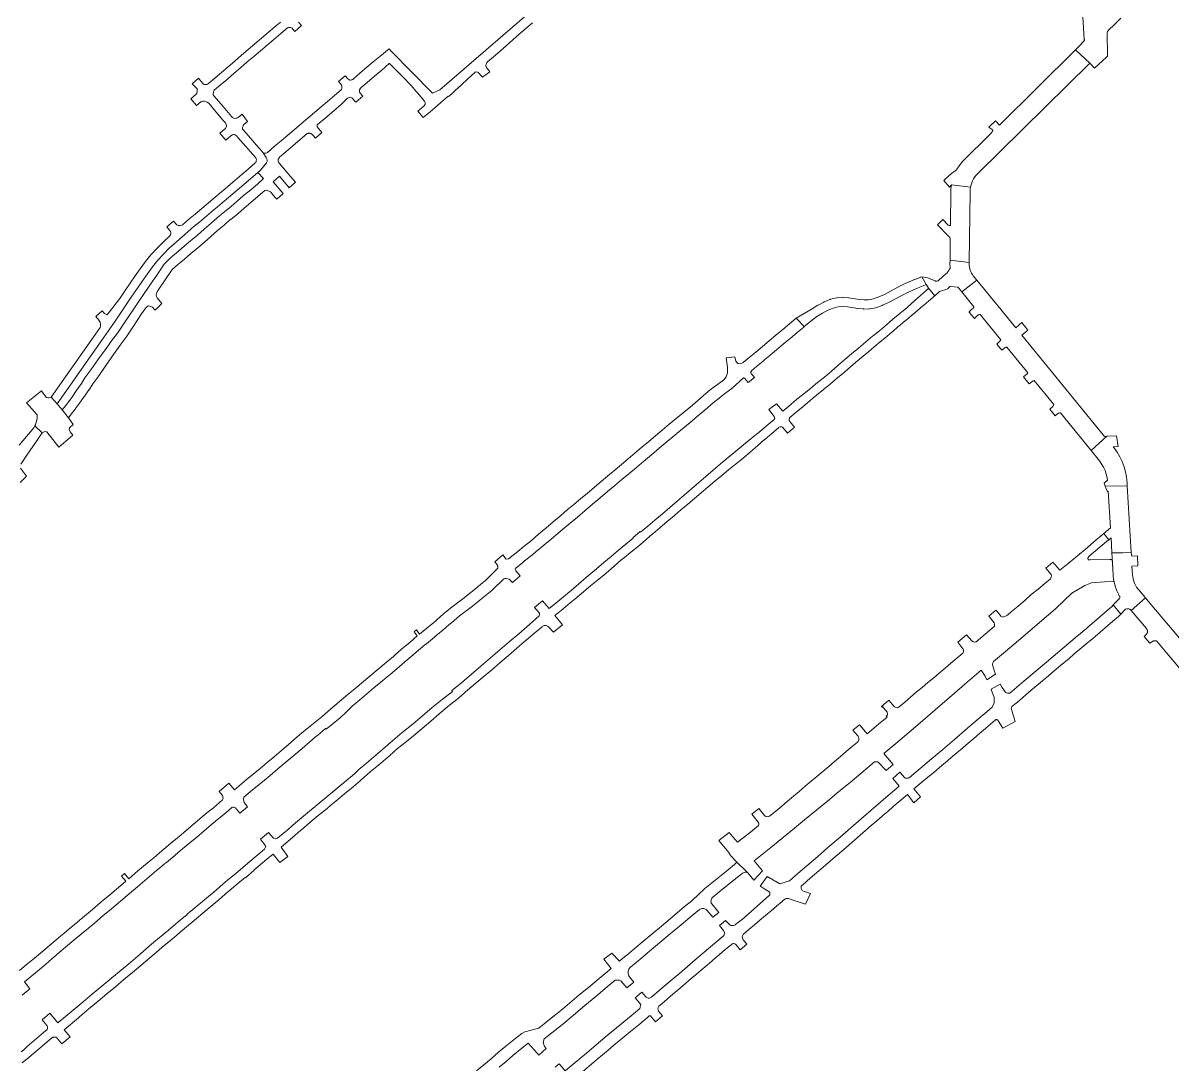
# Model space of a CAD drawing. Header units: inches. Extents: x 704148 to 723432, y 7075344 to 7101810.
# Drawn here: x 718245 to 719821, y 7093069 to 7094497 of the extents above; entities that cross this region are included whole.
import ezdxf

# ---------------------------------------------------------------- set-up
doc = ezdxf.new("R2010")
doc.units = ezdxf.units.IN
doc.header["$MEASUREMENT"] = 0
doc.layers.add('gisdb.gisadmin', color=7, linetype='Continuous', lineweight=9, true_color=0xccf5fc)

msp = doc.modelspace()

# ---------------------------------------------------------------- linework, layer by layer
at = {"layer": 'gisdb.gisadmin'}
for points in [[(718943.39, 7094497.31), (718934.25, 7094489.54), (718925.25, 7094481.8), (718916.28, 7094473.83), (718898.94, 7094458.43), (718889.75, 7094450.39), (718881.9, 7094443.52), (718881, 7094442.59), (718880.38, 7094441.59), (718879.77, 7094440.25), (718879.52, 7094439.1), (718879.54, 7094438.09), (718879.79, 7094436.83), (718881.29, 7094434.38), (718884.09, 7094431.32), (718885.1115, 7094430.1584), (718875.0132, 7094422.5522), (718868.59, 7094429.72), (718865.49, 7094429.89), (718858.9, 7094424.28), (718854.74, 7094420.48), (718845.89, 7094412.39), (718837.3, 7094404.4), (718832.21, 7094399.57), (718828.23, 7094396.32), (718827.89, 7094396.7), (718817.19, 7094387.38), (718809.72, 7094380.88), (718800.63, 7094372.96), (718793.7244, 7094367.2824), (718786.1942, 7094376.0676), (718794.92, 7094383.57), (718796.24, 7094385.54), (718796.34, 7094387.8), (718795.41, 7094389.98), (718785.67, 7094401.21), (718784.0413, 7094403.1148), (718777.2352, 7094411.0751), (718765.2153, 7094423.4089), (718747.5069, 7094441.5762), (718747.17, 7094441.33), (718736.89, 7094432.48), (718726.96, 7094424), (718716.98, 7094415.47), (718708.66, 7094408.47), (718707.85, 7094407.7), (718706.3, 7094405.52), (718706.34, 7094402.92), (718706.5, 7094402.26), (718706.97, 7094401.36), (718710.7707, 7094396.8752), (718701.4311, 7094388.4598), (718695.66, 7094394.31), (718693.48, 7094395.27), (718689.71, 7094393.77), (718681.84, 7094385.67), (718671.15, 7094376.53), (718658.64, 7094366.11), (718648.18, 7094357.4), (718648.18, 7094354.72), (718654.9665, 7094347.0019), (718645.8446, 7094339.0775), (718642.2992, 7094343.2877), (718642.112, 7094343.5679), (718641.5945, 7094344.158), (718641.0045, 7094344.6755), (718640.3519, 7094345.1115), (718639.648, 7094345.4586), (718638.9048, 7094345.7109), (718638.135, 7094345.864), (718637.3519, 7094345.9153), (718636.5687, 7094345.864), (718635.799, 7094345.7109), (718635.0558, 7094345.4586), (718634.3519, 7094345.1115), (718634.1547, 7094344.9797), (718625.0457, 7094337.1678), (718615.1484, 7094328.7391), (718605.2685, 7094320.2899), (718596.9011, 7094313.1494), (718596.5783, 7094312.8663), (718596.0608, 7094312.2762), (718595.6248, 7094311.6236), (718595.2777, 7094310.9197), (718595.0254, 7094310.1765), (718594.8723, 7094309.4068), (718594.8209, 7094308.6236), (718594.8723, 7094307.8405), (718595.0254, 7094307.0707), (718595.2777, 7094306.3275), (718595.6248, 7094305.6236), (718596.0608, 7094304.9711), (718596.5783, 7094304.381), (718611.9195, 7094286.6313), (718618.6988, 7094278.8096), (718610.0806, 7094271.303), (718596.7426, 7094287.2033), (718587.8388, 7094279.1531), (718601.5622, 7094263.1685), (718593.0077, 7094255.4387), (718590.81, 7094258.03), (718584.3, 7094265.69), (718581.03, 7094267.16), (718578.44, 7094267.68), (718576.63, 7094267.25), (718567.5533, 7094259.708), (718557.29, 7094251.18), (718548.22, 7094243.26), (718539.46, 7094235.59), (718530.24, 7094227.53), (718529.82, 7094228.01), (718520.74, 7094220.15), (718511.8, 7094212.41), (718502.75, 7094204.57), (718493.78, 7094196.55), (718484.66, 7094189.1), (718475.28, 7094181.29), (718466.41, 7094173.39), (718457.02, 7094165.38), (718449.78, 7094159.19), (718440.24, 7094145.17), (718429.49, 7094129.37), (718428.09, 7094126.33), (718427.88, 7094124.4), (718428.11, 7094122.1), (718428.91, 7094120.43), (718435.6909, 7094112.5264), (718426.58, 7094103.58), (718422.89, 7094107.49), (718419.15, 7094109.01), (718416.72, 7094109.22), (718413.38, 7094106.88), (718407.86, 7094098.49), (718400.84, 7094087.8), (718398.43, 7094084.21), (718386.48, 7094066.42), (718378.22, 7094055.41), (718369.37, 7094042.62), (718358.92, 7094027.51), (718349.36, 7094013.7), (718340.85, 7094002.53), (718335.736, 7093994.5737), (718335.589, 7093994.3963), (718328.4215, 7093984.1571), (718328.2627, 7093983.9811), (718322.8753, 7093976.051), (718322.7216, 7093975.8919), (718317.3619, 7093968.5671), (718317.1584, 7093968.3716), (718312.7774, 7093962.6304), (718307.4333, 7093956.014), (718299.1297, 7093966.8615), (718303.7622, 7093972.6806), (718307.9086, 7093978.2058), (718313.0904, 7093985.3525), (718318.3212, 7093993.1151), (718325.2735, 7094003.1066), (718330.0213, 7094010.5929), (718338.3709, 7094021.5416), (718347.8994, 7094035.3072), (718359.1989, 7094050.9487), (718366.6926, 7094061.4744), (718374.6016, 7094071.8941), (718386.7345, 7094089.8876), (718389.4514, 7094093.8051), (718397.0542, 7094105.272), (718402.5289, 7094113.5271), (718418.2606, 7094136.2559), (718429.5905, 7094152.965), (718438.5478, 7094166.4505), (718447.5395, 7094175.0228), (718458.3779, 7094184.3005), (718466.0358, 7094191.1396), (718474.8361, 7094198.4421), (718484.5278, 7094206.3925), (718493.4818, 7094214.3984), (718502.8942, 7094222.5556), (718511.7938, 7094230.2602), (718519.6543, 7094237.0294), (718530.3946, 7094245.5938), (718538.88, 7094253.0082), (718547.6219, 7094260.6029), (718557.3224, 7094268.5173), (718566.3921, 7094276.051), (718574.8692, 7094283.8176), (718567.224, 7094292.1313), (718570.1076, 7094294.6301), (718579.0657, 7094305.3246), (718579.7974, 7094307.1296), (718579.9124, 7094309.0738), (718579.3986, 7094310.9525), (718578.3101, 7094312.5675), (718574.29, 7094319.26), (718576.78, 7094318.54), (718578.33, 7094318.51), (718580.19, 7094319.34), (718590, 7094327.98), (718599, 7094335.27), (718608.19, 7094343.08), (718617.44, 7094350.95), (718626.53, 7094358.75), (718635.56, 7094366.49), (718644.62, 7094374.16), (718653.69, 7094381.84), (718662.73, 7094389.55), (718671.94, 7094397.42), (718681.19, 7094405.34), (718681.61, 7094405.94), (718682.07, 7094407.51), (718682.29, 7094408.72), (718681.99, 7094410.81), (718681.52, 7094412.05), (718677.4327, 7094416.6216), (718686.7626, 7094424.6792), (718690.35, 7094420.59), (718691.59, 7094419.55), (718693.32, 7094418.6), (718694.23, 7094418.64), (718695.18, 7094418.88), (718696.1, 7094419.2), (718697.03, 7094419.68), (718698.62, 7094420.89), (718706.93, 7094428.02), (718716.49, 7094436.22), (718725.15, 7094443.66), (718734.36, 7094451.22), (718746.92, 7094461.52), (718750.3515, 7094457.9993), (718777.1042, 7094430.5511), (718806.16, 7094400.74), (718816.32, 7094405.23), (718965.62, 7094534.61)], [(719749.5801, 7094503.5882), (719741.3956, 7094495.5015), (719732.4053, 7094486.6186), (719731.8503, 7094485.8868), (719731.4287, 7094485.0709), (719731.1529, 7094484.1948), (719731.0312, 7094483.2845), (719731.1317, 7094451.3436), (719729.8344, 7094450.1266), (719713.6117, 7094434.9085), (719707.0956, 7094441.7935), (719694.2321, 7094453.7788), (719687.4128, 7094460.1345), (719692.304, 7094464.954), (719693.1192, 7094465.7572), (719698.3293, 7094471.3597), (719698.7109, 7094471.691), (719699.0331, 7094472.0804), (719699.287, 7094472.5174), (719699.4658, 7094472.9901), (719699.5646, 7094473.4858), (719699.5807, 7094473.9909), (719699.5138, 7094474.4919), (719697.4816, 7094505.6449)], [(718622.91, 7094497.93), (718626.8788, 7094493.3076), (718617.8759, 7094485.2203), (718614.99, 7094488.59), (718613.93, 7094489.68), (718613.14, 7094490.31), (718611.69, 7094490.73), (718610.35, 7094490.82), (718608.81, 7094490.65), (718607.53, 7094490.12), (718598.4, 7094482.31), (718588.99, 7094474.28), (718579.87, 7094466.5), (718570.62, 7094458.75), (718561.75, 7094451.23), (718552.65, 7094443.48), (718543.64, 7094435.79), (718534.46, 7094427.96), (718525.28, 7094420.14), (718516, 7094412.2), (718507.42, 7094404.89), (718506.54, 7094403.8), (718506.16, 7094402.73), (718505.84, 7094399.53), (718506.01, 7094398.63), (718506.52, 7094397.69), (718507.28, 7094396.61), (718519.51, 7094382.44), (718531.09, 7094369.02), (718532.21, 7094367.61), (718533.05, 7094366.99), (718534.27, 7094366.47), (718535.53, 7094366.28), (718536.85, 7094366.36), (718538.42, 7094366.64), (718539.99, 7094367.24), (718545.4644, 7094371.8604), (718552.9574, 7094362.1796), (718547.46, 7094357.4), (718546.76, 7094356.02), (718546.33, 7094354.78), (718546.1, 7094353.54), (718546.05, 7094352.47), (718546.24, 7094351.68), (718547.9, 7094349.45), (718560.21, 7094335.25), (718564.42, 7094330.38), (718569.78, 7094324.3411), (718574.29, 7094319.26), (718578.3101, 7094312.5675), (718579.3986, 7094310.9525), (718579.9124, 7094309.0738), (718579.7974, 7094307.1296), (718579.0657, 7094305.3246), (718577.7944, 7094303.8491), (718570.1076, 7094294.6301), (718553.6991, 7094280.4576), (718542.0337, 7094270.5048), (718532.891, 7094263.0478), (718526.8402, 7094258.0028), (718518.1095, 7094250.3612), (718511.6107, 7094245.1076), (718506.6661, 7094240.989), (718497.1837, 7094232.7979), (718487.4869, 7094224.5754), (718479.9493, 7094218.4284), (718475.5733, 7094214.7266), (718471.3494, 7094211.0256), (718455.6018, 7094197.0728), (718445.5278, 7094188.2071), (718437.6859, 7094180.2666), (718429.8845, 7094171.832), (718422.7234, 7094162.8187), (718415.9187, 7094153.2617), (718408.0961, 7094142.2296), (718402.3207, 7094133.8477), (718394.6189, 7094122.6703), (718387.1245, 7094111.8078), (718371.3546, 7094088.5041), (718355.4934, 7094065.3855), (718292.0077, 7093975.1693), (718283.73, 7093984.48), (718344.5244, 7094070.6408), (718350.86, 7094079.62), (718351.47, 7094081.53), (718351.69, 7094083.48), (718351.07, 7094086.95), (718349.14, 7094089.98), (718344.9507, 7094094.8023), (718353.597, 7094102.6482), (718356.8, 7094098.79), (718360.14, 7094097.22), (718362.01, 7094098.88), (718377.85, 7094119.65), (718385.33, 7094130.46), (718392.12, 7094140.29), (718399.12, 7094150.41), (718406, 7094160.05), (718413.17, 7094170.1), (718420.6, 7094179.48), (718428.48, 7094188.03), (718437.12, 7094196.77), (718446.67, 7094205.47), (718447.36, 7094206.83), (718447.62, 7094207.76), (718447.71, 7094209.61), (718447.18, 7094211.35), (718446.06, 7094213.22), (718442.1436, 7094217.7194), (718451.5364, 7094225.5571), (718455.57, 7094220.92), (718456.24, 7094220.44), (718456.92, 7094219.97), (718457.66, 7094219.65), (718458.4, 7094219.33), (718459.24, 7094219.29), (718460.07, 7094219.25), (718460.92, 7094219.36), (718461.76, 7094219.46), (718462.72, 7094219.9), (718463.68, 7094220.34), (718467.86, 7094223.92), (718472.05, 7094227.5), (718481.29, 7094235.11), (718490.33, 7094242.81), (718499.4, 7094250.53), (718508.63, 7094258.35), (718517.41, 7094265.79), (718522.2574, 7094269.87), (718526.49, 7094273.49), (718535.74, 7094281.32), (718545.09, 7094289.25), (718554.02, 7094296.81), (718563.61, 7094305.16), (718564.25, 7094305.97), (718564.66, 7094307.2), (718564.98, 7094308.24), (718565.09, 7094309.72), (718564.81, 7094310.98), (718564.14, 7094312.17), (718560.2064, 7094316.6822), (718550.68, 7094327.61), (718539.7, 7094340.22), (718538.26, 7094341.72), (718535.93, 7094343.62), (718534.82, 7094344.11), (718533.67, 7094344.28), (718532.23, 7094343.73), (718529.92, 7094342.37), (718523.0649, 7094336.4787), (718515.0556, 7094345.8764), (718521.14, 7094351.07), (718522.66, 7094352.45), (718523.29, 7094353.42), (718523.65, 7094354.49), (718523.95, 7094355.77), (718523.96, 7094356.99), (718523.66, 7094358.1), (718522.53, 7094359.93), (718519.71, 7094363.34), (718509.88, 7094374.85), (718499.68, 7094386.95), (718497.44, 7094388.33), (718496.21, 7094388.97), (718494.19, 7094389.7), (718493.13, 7094390.04), (718491.08, 7094389.93), (718489.95, 7094389.52), (718488.98, 7094388.81), (718482.8104, 7094383.7107), (718475.0181, 7094392.8537), (718482.76, 7094399.44), (718483.45, 7094400.24), (718483.99, 7094403.45), (718483.87, 7094406.52), (718479.5179, 7094411.2553), (718477.2928, 7094413.6763), (718485.7723, 7094421.1137), (718487.718, 7094418.859), (718492.17, 7094413.7), (718492.9, 7094413.05), (718493.73, 7094412.72), (718494.62, 7094412.59), (718496.08, 7094412.57), (718497.12, 7094412.74), (718498.24, 7094413.07), (718499.43, 7094413.95), (718508.19, 7094421.4), (718517.43, 7094429.26), (718526.51, 7094436.99), (718535.56, 7094444.73), (718544.89, 7094452.71), (718553.92, 7094460.43), (718563.01, 7094468.2), (718572.05, 7094475.91), (718581.37, 7094483.87), (718590.36, 7094491.54), (718598.15, 7094498.19)], [(718242.66, 7093087.46), (718246.27, 7093090.36), (718251.11, 7093094.53), (718273.35, 7093113.85), (718278.2, 7093118.07), (718278.81, 7093119.43), (718278.93, 7093121.42), (718278.61, 7093122.98), (718271.5853, 7093131.4694), (718281.8571, 7093140.6124), (718292.92, 7093127.03), (718314.24, 7093144.66), (718327.54, 7093155.85), (718340.49, 7093166.74), (718353.3, 7093177.33), (718366.94, 7093188.6), (718379.87, 7093199.48), (718392.84, 7093210.44), (718405.79, 7093221.39), (718418.82, 7093232.55), (718424.16, 7093237.13), (718431.86, 7093243.54), (718444.67, 7093254.21), (718454.86, 7093262.94), (718457.79, 7093265.39), (718465.46, 7093271.84), (718469.08, 7093274.82), (718470.26, 7093275.98), (718507.12, 7093306.69), (718519, 7093316.94), (718525.44, 7093322.5), (718539.67, 7093334.21), (718553.56, 7093345.92), (718567.4, 7093357.57), (718576.23, 7093365.04), (718578.1, 7093368.59), (718575.82, 7093372.27), (718571.1, 7093378.02), (718570.5548, 7093378.6309), (718581.5206, 7093387.8976), (718588.52, 7093379.98), (718590.86, 7093379.23), (718594.17, 7093380.06), (718604.29, 7093388.88), (718605.69, 7093389.87), (718618.71, 7093401.01), (718632.2, 7093412.76), (718645.66, 7093423.75), (718659.16, 7093434.77), (718672.63, 7093446.01), (718686.04, 7093457.2), (718699.47, 7093468.41), (718705.94, 7093474.67), (718712.76, 7093480.25), (718725.54, 7093491.17), (718738.5, 7093502.23), (718752.21, 7093513.94), (718765, 7093524.87), (718779.77, 7093536.97), (718792.73, 7093547.86), (718806.14, 7093559.14), (718819.63, 7093570.19), (718833.62, 7093581.27), (718832.84, 7093582.25), (718845.86, 7093592.56), (718853.57, 7093599.17), (718859.39, 7093604.28), (718873.05, 7093616.05), (718885.72, 7093626.98), (718898.53, 7093638.03), (718911.52, 7093648.92), (718924.85, 7093660.19), (718939.48, 7093672.69), (718952.38, 7093684.55), (718953.01, 7093686.77), (718952.8, 7093688.37), (718946.3045, 7093696.1601), (718956.9962, 7093705.2009), (718966.06, 7093694.57), (718978.04, 7093704.4), (718988.42, 7093712.97), (718999.49, 7093722.38), (719010.24, 7093731.52), (719020.76, 7093740.42), (719031.14, 7093749.19), (719041.23, 7093757.62), (719051.16, 7093765.94), (719061.25, 7093774.51), (719071.33, 7093783.03), (719081.21, 7093791.23), (719080.83, 7093791.68), (719090.93, 7093800.21), (719091.5, 7093799.54), (719101.23, 7093807.75), (719111.11, 7093815.99), (719121.4, 7093824.46), (719131.6, 7093833.08), (719141.5, 7093841.78), (719151.24, 7093850.17), (719161.08, 7093858.83), (719171.31, 7093867.25), (719181.04, 7093875.66), (719191.18, 7093884.35), (719201.2, 7093892.8), (719211.71, 7093901.54), (719221.89, 7093910.42), (719232.35, 7093919.07), (719243.03, 7093927.52), (719249.93, 7093932.97), (719253.53, 7093936.02), (719263.63, 7093944.59), (719274.31, 7093953.68), (719275.05, 7093954.42), (719275.24, 7093955.03), (719275.2, 7093956.61), (719274.57, 7093957.91), (719267.3938, 7093967.3555), (719277.6014, 7093975.3115), (719286.34, 7093964.98), (719297.44, 7093974.38), (719305.82, 7093981.48), (719315.23, 7093989.06), (719324.69, 7093996.68), (719334.11, 7094004.31), (719343.46, 7094011.88), (719353.02, 7094020.14), (719361.85, 7094027.76), (719371.39, 7094035.82), (719380.56, 7094043.78), (719389.88, 7094051.21), (719399.87, 7094059.44), (719409.45, 7094067.83), (719410.76, 7094068.97), (719418.95, 7094075.34), (719428.29, 7094083.45), (719437.19, 7094091.17), (719446.99, 7094099.23), (719449.3, 7094100.99), (719455.77, 7094106.41), (719463.3, 7094112.93), (719471.1, 7094119.75), (719482.336, 7094129.8343), (719485.93, 7094133.06), (719485.97, 7094133.42), (719494.4963, 7094123.0945), (719493.99, 7094122.66), (719491.9504, 7094120.9483), (719485.84, 7094115.82), (719479.5033, 7094110.4958), (719478.3507, 7094109.4854), (719470.7141, 7094102.815), (719463.9523, 7094096.9602), (719463.6831, 7094096.7336), (719463.3074, 7094096.4264), (719454.9166, 7094089.5646), (719453.8942, 7094088.7238), (719445.2568, 7094081.6199), (719444.5128, 7094080.9746), (719436.4831, 7094074.0095), (719435.5723, 7094073.2186), (719426.3743, 7094065.275), (719417.2742, 7094058.0663), (719408.0229, 7094049.9663), (719403.6704, 7094046.3754), (719399.4, 7094042.68), (719388.89, 7094033.88), (719379.74, 7094026.21), (719370.69, 7094018.4), (719361.4, 7094010.86), (719361.3866, 7094010.8492), (719352.2621, 7094002.9656), (719351.6323, 7094002.4215), (719351.3256, 7094002.1649), (719342.118, 7093994.7102), (719332.5631, 7093986.971), (719327.4249, 7093982.8321), (719323.35, 7093979.34), (719314.14, 7093971.45), (719304.3, 7093963.18), (719296.13, 7093956.31), (719295.63, 7093955.79), (719295.35, 7093955.25), (719295.15, 7093954.62), (719295.05, 7093953.27), (719295.13, 7093952.55), (719295.4, 7093951.76), (719295.8, 7093951.13), (719302.3715, 7093943.0975), (719292.8609, 7093935.0054), (719286.48, 7093942.78), (719286, 7093943.21), (719284.81, 7093943.72), (719284.17, 7093943.87), (719283.07, 7093943.85), (719282.38, 7093943.65), (719281.12, 7093943.03), (719280.2564, 7093942.3265), (719271.1442, 7093934.5724), (719261.6678, 7093926.5316), (719261.18, 7093926.1), (719251.48, 7093917.51), (719241.9, 7093909.36), (719231.41, 7093900.45), (719221.18, 7093892.29), (719212.08, 7093884.8), (719202.69, 7093876.97), (719193.42, 7093869.15), (719184.16, 7093861.33), (719174.66, 7093853.47), (719165.28, 7093845.71), (719156.02, 7093837.84), (719151.4246, 7093833.8309), (719146.7295, 7093829.7348), (719138.484, 7093822.5317), (719137.97, 7093822.07), (719137.5638, 7093821.7541), (719128.0696, 7093813.76), (719117.6888, 7093805.2), (719108.2208, 7093797.2935), (719104.8557, 7093794.454), (719098.79, 7093788.89), (719088.55, 7093780.34), (719078.29, 7093772.13), (719069.26, 7093764.87), (719064.5063, 7093760.8755), (719059.9422, 7093756.9989), (719060.06, 7093756.7), (719050.77, 7093748.77), (719041.61, 7093740.94), (719032.18, 7093733.11), (719022.74, 7093725.67), (719017.5156, 7093721.2986), (719013.4566, 7093717.8474), (719007.5869, 7093712.8569), (719004.2537, 7093710.0235), (718995.2279, 7093702.3809), (718985.2968, 7093694.1851), (718974.212, 7093685.0896), (718984.3306, 7093672.5326), (718972.1324, 7093662.2175), (718964.9924, 7093670.1769), (718964.162, 7093670.8003), (718963.2364, 7093671.2713), (718962.2435, 7093671.5756), (718961.2131, 7093671.7041), (718960.1759, 7093671.653), (718959.163, 7093671.4239), (718958.2048, 7093671.0235), (718957.33, 7093670.4639), (718956.5648, 7093669.7619), (718944.4056, 7093659.7525), (718934.05, 7093650.85), (718932.38, 7093649.4), (718921.92, 7093640.65), (718910.33, 7093630.38), (718898.76, 7093620.13), (718887.27, 7093610.5), (718874.97, 7093600.19), (718863.09, 7093590.25), (718851.67, 7093580.73), (718849.5767, 7093578.9828), (718842.0951, 7093572.0818), (718841.3808, 7093571.471), (718839.6931, 7093570.1344), (718827.4091, 7093560.4038), (718823.8279, 7093557.4704), (718815.64, 7093550.54), (718803.97, 7093540.66), (718792.05, 7093530.58), (718780.22, 7093520.57), (718766.0087, 7093509.0952), (718758.4637, 7093502.8425), (718754.1212, 7093499.1335), (718752.3522, 7093497.6226), (718744.43, 7093490.34), (718732.7, 7093480.6), (718720.657, 7093470.5604), (718709.3155, 7093460.5428), (718708.1618, 7093459.4266), (718707.48, 7093458.8137), (718697.5097, 7093450.4915), (718685.7936, 7093440.7141), (718673.881, 7093430.7736), (718667.1686, 7093425.1725), (718661.9361, 7093420.9003), (718653.5651, 7093414.0671), (718649.8657, 7093411.0465), (718641.5692, 7093404.2725), (718637.8088, 7093401.0685), (718626.92, 7093391.5842), (718626.1159, 7093390.8956), (718614.4038, 7093380.8746), (718602.2742, 7093370.5431), (718598.8186, 7093367.6493), (718608.0606, 7093355.1117), (718597.0967, 7093346.7425), (718587.97, 7093358.2), (718579.7333, 7093351.6307), (718573.3577, 7093346.246), (718561.4917, 7093336.2574), (718561.79, 7093335.91), (718549.93, 7093325.93), (718549.6406, 7093326.2663), (718547.6128, 7093324.5579), (718537.5265, 7093316.2578), (718527.1687, 7093307.4784), (718525.9895, 7093306.4609), (718514.1695, 7093296.2889), (718497.5061, 7093282.3283), (718477.0932, 7093265.2263), (718472.0517, 7093261.0154), (718463.601, 7093253.9189), (718452.7774, 7093244.6958), (718442.7577, 7093236.349), (718436.49, 7093231.13), (718430.8025, 7093226.3014), (718419.0618, 7093216.299), (718407.3152, 7093206.31), (718395.5002, 7093196.3226), (718383.6651, 7093186.3368), (718371.8589, 7093176.4494), (718360.0911, 7093166.7258), (718348.2169, 7093156.9055), (718336.0095, 7093146.6399), (718323.0827, 7093135.7641), (718321.1151, 7093134.125), (718301.82, 7093117.79), (718309.6839, 7093107.885), (718298.6503, 7093098.3065), (718291.85, 7093106.5), (718290.4, 7093107.39), (718289.23, 7093107.67), (718287.07, 7093107.71), (718285.96, 7093107.4), (718284.2, 7093106.27), (718265.75, 7093090.39), (718253.52, 7093080.1), (718244.2115, 7093072.2757)], [(718240.29, 7093198.7), (718249.62, 7093206.42), (718260.89, 7093215.75), (718272.5, 7093225.35), (718284.62, 7093235.69), (718296.66, 7093245.96), (718301.17, 7093249.68), (718311.42, 7093258.14), (718320.0055, 7093265.2281), (718320.143, 7093265.3416), (718321.9426, 7093266.8825), (718322.15, 7093267.06), (718322.4978, 7093267.3514), (718322.872, 7093267.6649), (718324.7405, 7093269.2304), (718325.717, 7093270.0577), (718327.4766, 7093271.5484), (718329.1882, 7093272.9984), (718329.4514, 7093273.2225), (718340.49, 7093282.62), (718351.33, 7093292.05), (718352.24, 7093292.75), (718354.52, 7093294.63), (718364.2, 7093302.63), (718373.48, 7093310.49), (718376.09, 7093312.7), (718386.15, 7093321.3), (718380.4383, 7093328.2416), (718384.4848, 7093331.557), (718390.13, 7093324.55), (718402.82, 7093335.28), (718415.49, 7093345.93), (718417.96, 7093347.98), (718427.19, 7093355.66), (718429.25, 7093357.38), (718438.34, 7093364.95), (718447.57, 7093372.71), (718457.06, 7093380.7), (718462.08, 7093384.93), (718465.92, 7093388.3), (718497.31, 7093414.74), (718506.2, 7093421.92), (718518.76, 7093432.53), (718519.24, 7093433.63), (718519.5, 7093434.43), (718519.21, 7093436.83), (718518.87, 7093437.89), (718518.44, 7093438.73), (718514.2372, 7093444.0684), (718527.3032, 7093455.4197), (718535.22, 7093446.35), (718551.24, 7093459.96), (718560.74, 7093467.86), (718570.28, 7093475.78), (718579.76, 7093483.66), (718589.76, 7093492.15), (718599.47, 7093500.39), (718608.57, 7093508.11), (718617.89, 7093516.02), (718627.06, 7093523.8), (718636.4, 7093531.54), (718645.63, 7093539.19), (718654.52, 7093546.55), (718663.6, 7093554.23), (718672.71, 7093561.94), (718681.78, 7093569.61), (718690.97, 7093577.3), (718700.01, 7093584.86), (718709.22, 7093592.55), (718720.61, 7093602.1), (718731.95, 7093611.64), (718743.49, 7093621.33), (718752.87, 7093629.21), (718755.28, 7093631.45), (718764.09, 7093638.9), (718775.63, 7093648.64), (718785.56, 7093657.17), (718781.3208, 7093662.996), (718784.3992, 7093665.6629), (718788.77, 7093659.59), (718798.79, 7093667.77), (718808.35, 7093675.58), (718810.5, 7093677.34), (718812.9143, 7093679.5079), (718821.67, 7093687.37), (718833.16, 7093697.01), (718849.94, 7093709.56), (718865.99, 7093722.67), (718875.056, 7093730.0676), (718877.3692, 7093731.9565), (718877.91, 7093732.4), (718886.84, 7093741.12), (718895.75, 7093749.83), (718895.75, 7093753.23), (718894.26, 7093755.78), (718891.7077, 7093758.6282), (718902.6396, 7093768.0989), (718907.35, 7093762.23), (718910.45, 7093762.71), (718923.28, 7093773.08), (718932, 7093780.13), (718941.83, 7093788.08), (718951.79, 7093796.42), (718961.73, 7093804.71), (718971.82, 7093813.33), (718982.05, 7093822.17), (718990.99, 7093829.89), (718999.97, 7093837.42), (719009.3, 7093845.24), (719018.65, 7093852.87), (719037.47, 7093868.6), (719046.21, 7093876.02), (719056.56, 7093884.64), (719065.25, 7093892.07), (719074.65, 7093899.99), (719084.03, 7093907.9), (719093.44, 7093915.74), (719102.71, 7093923.46), (719112.05, 7093931.34), (719121.01, 7093938.9), (719130.84, 7093947.17), (719140.47, 7093955.09), (719149.98, 7093962.91), (719159.77, 7093971.08), (719168.98, 7093978.88), (719177.8, 7093986.46), (719187.07, 7093994.14), (719198.67, 7094002.87), (719205.75, 7094008.19), (719208.95, 7094012.32), (719210.49, 7094017.48), (719210.5, 7094025.31), (719208.8726, 7094038.3203), (719220.6839, 7094039.6831), (719222.02, 7094033.54), (719224.98, 7094030.45), (719228.77, 7094030.17), (719232, 7094031.85), (719240.1, 7094038.63), (719249.29, 7094046.18), (719258.52, 7094053.85), (719267.7, 7094061.69), (719276.83, 7094069.42), (719282.0717, 7094073.5616), (719286.55, 7094077.1), (719295.42, 7094084.9), (719304.493, 7094092.4883), (719315.83, 7094081.108), (719315.0182, 7094080.4328), (719305.8369, 7094072.7539), (719299.176, 7094066.8965), (719297.1158, 7094065.0848), (719296.4693, 7094064.5458), (719289.586, 7094059.1072), (719286.9619, 7094057.0338), (719280.2607, 7094051.3602), (719278.0648, 7094049.501), (719271.216, 7094043.6519), (719268.9108, 7094041.6832), (719268.7459, 7094041.5443), (719261.7899, 7094035.7639), (719259.4467, 7094033.8171), (719252.465, 7094028.0813), (719250.3134, 7094026.3137), (719243.9231, 7094020.9648), (719242.87, 7094019.43), (719242.64, 7094018.8), (719242.61, 7094018.21), (719242.68, 7094017.59), (719243.09, 7094016.74), (719243.45, 7094016.2), (719247.4416, 7094011.3316), (719239.0871, 7094004.2537), (719234.35, 7094009.81), (719232.89, 7094010.91), (719232.5329, 7094010.7902), (719216.4622, 7093996.3052), (719208.2864, 7093990.0823), (719202.43, 7093985.6749), (719201.2855, 7093984.8136), (719190.95, 7093976.5), (719180.14, 7093966.76), (719169.6, 7093958.3), (719159.33, 7093949.76), (719149.32, 7093941.39), (719138.59, 7093932.34), (719127.86, 7093923.35), (719116.98, 7093914.23), (719106.29, 7093905.25), (719095.4, 7093896.07), (719085.79, 7093888), (719075.61, 7093879.45), (719066, 7093871.4), (719056.18, 7093863.21), (719046.39, 7093854.91), (719036.21, 7093846.41), (719025.69, 7093837.65), (719015.7, 7093828.9), (719005, 7093819.89), (718995.08, 7093811.54), (718984.58, 7093802.94), (718975.2764, 7093795.2391), (718972.1228, 7093792.5449), (718971.9778, 7093792.4225), (718965.1865, 7093786.7586), (718962.0499, 7093784.1426), (718955.3086, 7093778.4978), (718948.9973, 7093773.2988), (718943.91, 7093768.98), (718932.66, 7093760.05), (718930.0497, 7093757.9788), (718920.3932, 7093750.1493), (718920.18, 7093749.88), (718919.87, 7093749.27), (718919.81, 7093748.21), (718920.02, 7093747.42), (718920.62, 7093746.41), (718926.4745, 7093739.413), (718915.9159, 7093730.4738), (718913.93, 7093732.77), (718911.4, 7093734.79), (718907.51, 7093735.76), (718905.27, 7093735.76), (718903.4663, 7093734.9982), (718889.0883, 7093720.9525), (718888.0348, 7093720.011), (718885.1808, 7093717.6786), (718876.1085, 7093710.2758), (718868.5748, 7093704.1221), (718859.5229, 7093696.7472), (718843.2321, 7093684.5631), (718832.2516, 7093675.3625), (718829.4282, 7093672.8326), (718821.1899, 7093665.4351), (718820.6249, 7093664.951), (718811.0946, 7093657.1624), (718808.9149, 7093655.381), (718798.0525, 7093646.5506), (718795.9796, 7093644.9879), (718784.14, 7093634.82), (718783.2, 7093634.03), (718765.1343, 7093618.7653), (718760.7504, 7093614.9335), (718748.2122, 7093604.4026), (718741.5351, 7093598.7948), (718738.27, 7093596.03), (718735.63, 7093593.79), (718726.21, 7093585.89), (718716.46, 7093577.74), (718706.9, 7093569.74), (718698.5816, 7093562.8065), (718697.2921, 7093561.7275), (718697.2554, 7093561.6968), (718688.55, 7093553.35), (718679.85, 7093545.01), (718670.38, 7093537.4), (718660.52, 7093529.48), (718659.9027, 7093530.2345), (718655.8367, 7093526.8684), (718649.0489, 7093521.2425), (718646.209, 7093518.8888), (718638.29, 7093512.1), (718627.66, 7093502.99), (718616.46, 7093493.52), (718606.03, 7093484.71), (718594.63, 7093475.12), (718583.8, 7093466.04), (718568.63, 7093453.31), (718559.8808, 7093446.3064), (718547.9095, 7093436.136), (718547.23, 7093433.25), (718548.29, 7093429.01), (718552.8975, 7093423.2284), (718542.4026, 7093414.4439), (718537.85, 7093419.97), (718536.59, 7093421.5), (718535.31, 7093422.38), (718534.06, 7093422.8), (718532.79, 7093422.67), (718531.5, 7093422.21), (718523, 7093414.89), (718509.16, 7093403.46), (718503.43, 7093398.73), (718493.55, 7093390.29), (718482.81, 7093381.11), (718471.89, 7093372.21), (718461.07, 7093363.05), (718450.12, 7093353.76), (718441.7638, 7093346.9796), (718439.1192, 7093344.7764), (718435.5804, 7093341.827), (718428.36, 7093335.69), (718405.98, 7093316.69), (718402.85, 7093314.03), (718388.18, 7093301.56), (718366.54, 7093283.56), (718352.45, 7093271.73), (718350.7185, 7093270.315), (718343.1689, 7093263.8878), (718339.8232, 7093261.0395), (718337.8228, 7093259.3437), (718336.0594, 7093257.8497), (718334.424, 7093256.4701), (718330.3816, 7093253.0488), (718330.192, 7093252.8898), (718325.9758, 7093249.4089), (718324.97, 7093248.55), (718315.6, 7093240.81), (718306.22, 7093233.07), (718303.6847, 7093230.9219), (718295.004, 7093223.5174), (718286.9235, 7093216.6236), (718284.5962, 7093214.6381), (718276.77, 7093207.51), (718276.67, 7093207.42), (718265.29, 7093198.11), (718247.12, 7093183.25), (718254.8058, 7093173.8156), (718243.9319, 7093164.891)], [(718239.9735, 7093918.399), (718260.0948, 7093942.4982), (718261.4932, 7093945.1126), (718271.6, 7093935.6), (718258.76, 7093916.89), (718250.57, 7093904.75), (718247.7783, 7093900.7501), (718242.09, 7093892.6)], [(718241.92, 7093887.01), (718250.04, 7093876.11), (718241.4768, 7093867.4286)], [(718974.3228, 7093066.541), (718979.8613, 7093070.9445), (718987.95, 7093061.23), (719001.95, 7093072.87), (719017.27, 7093085.73), (719043.62, 7093107.95), (719063.39, 7093124.23), (719078.65, 7093136.89), (719090.67, 7093146.96), (719091.72, 7093152.08), (719083.9339, 7093161.4224), (719093.3104, 7093169.2578), (719098.4733, 7093162.8903), (719099.1636, 7093162.2317), (719099.9549, 7093161.6988), (719100.8246, 7093161.3066), (719101.748, 7093161.0664), (719102.6985, 7093160.985), (719103.6492, 7093161.0647), (719104.573, 7093161.3033), (719105.4433, 7093161.694), (719106.2356, 7093162.2256), (719106.927, 7093162.8829), (719117.51, 7093171.77), (719132.08, 7093184.21), (719147.9, 7093197.72), (719163.0837, 7093210.6854), (719178.6086, 7093223.9059), (719193.1618, 7093236.369), (719204.877, 7093245.9051), (719205.4784, 7093246.7829), (719205.9288, 7093247.747), (719206.2162, 7093248.7715), (719206.3329, 7093249.8291), (719206.2757, 7093250.8917), (719206.0463, 7093251.9307), (719205.6507, 7093252.9185), (719205.0994, 7093253.8286), (719199.7522, 7093260.5716), (719208.0196, 7093267.5505), (719211.3463, 7093263.6334), (719211.6095, 7093263.859), (719213.8149, 7093261.2734), (719213.9639, 7093261.1858), (719215.1289, 7093260.7371), (719216.3514, 7093260.4844), (719217.5987, 7093260.4344), (719218.8376, 7093260.5885), (719220.0347, 7093260.9424), (719221.1581, 7093261.4869), (719222.1777, 7093262.2072), (719231.0357, 7093269.2233), (719267.8504, 7093301.4624), (719268.2022, 7093301.9643), (719268.4695, 7093302.5158), (719268.6453, 7093303.103), (719268.7253, 7093303.7106), (719268.7074, 7093304.3233), (719268.5919, 7093304.9252), (719268.382, 7093305.501), (719268.0829, 7093306.036), (719267.7023, 7093306.5164), (719267.25, 7093306.93), (719261.6129, 7093310.1775), (719256.2738, 7093313.8948), (719255.4693, 7093314.5638), (719264.86, 7093327.69), (719282.49, 7093317.56), (719295.61, 7093321.69), (719303.87, 7093328.83), (719319.48, 7093342.34), (719334.41, 7093355.25), (719348.17, 7093367.16), (719364.99, 7093381.71), (719379.41, 7093394.18), (719393.9, 7093406.71), (719424.36, 7093433.06), (719445.85, 7093451.19), (719437.2313, 7093462.0513), (719446.5422, 7093470.6809), (719453.38, 7093462.84), (719454.35, 7093462.4), (719455.64, 7093462.18), (719457.16, 7093462.26), (719458.36, 7093462.52), (719459.31, 7093462.89), (719460.19, 7093463.49), (719474.55, 7093475.63), (719490.07, 7093488.74), (719505.43, 7093501.41), (719521.8, 7093515.49), (719539.43, 7093530.65), (719552.84, 7093542.18), (719565.94, 7093553.44), (719573.34, 7093559.77), (719575.81, 7093565.71), (719575.81, 7093572.65), (719572.92, 7093581.76), (719571.8793, 7093584.4695), (719584.2623, 7093591.1033), (719586.583, 7093587.1651), (719591.2035, 7093580.6581), (719592.0725, 7093579.9367), (719593.0492, 7093579.3692), (719594.1063, 7093578.9716), (719595.2148, 7093578.7547), (719596.3438, 7093578.7245), (719597.4623, 7093578.8819), (719616.5697, 7093595.081), (719647.8283, 7093621.4206), (719690.2664, 7093657.1805), (719691.3459, 7093658.0901), (719700.7618, 7093665.844), (719701.9419, 7093666.8642), (719702.6015, 7093667.4344), (719704.0295, 7093668.6689), (719736.8354, 7093697.028), (719737.15, 7093697.3), (719738.0714, 7093698.5791), (719738.8356, 7093699.6401), (719749.4273, 7093687.1776), (719747.6136, 7093685.1957), (719746.2152, 7093683.9869), (719738.4919, 7093677.3104), (719714.4931, 7093656.5646), (719711.2253, 7093653.7398), (719701.5868, 7093645.7965), (719685.3627, 7093632.1255), (719678.1024, 7093626.0077), (719669.8255, 7093619.0333), (719658.1383, 7093609.1853), (719647.121, 7093599.9017), (719626.8981, 7093582.8611), (719607.809, 7093566.6776), (719599.9964, 7093560.4765), (719599.27, 7093558.29), (719604.8081, 7093539.8614), (719587.7912, 7093530.9882), (719581.65, 7093541.01), (719581.03, 7093541.66), (719580.36, 7093542.21), (719579.86, 7093542.47), (719579.24, 7093542.65), (719578.06, 7093542.55), (719577.13, 7093541.87), (719564.3523, 7093530.977), (719563.9115, 7093530.5982), (719555.9245, 7093523.7311), (719547.9676, 7093516.8895), (719540.1884, 7093510.2002), (719533.4627, 7093504.4167), (719532.62, 7093503.69), (719532.425, 7093503.5245), (719524.6527, 7093496.8395), (719516.8162, 7093490.0992), (719508.9094, 7093483.5391), (719507.2414, 7093482.1633), (719501.03, 7093476.97), (719493.14, 7093470.33), (719485.16, 7093463.61), (719484.1141, 7093462.7641), (719476.9223, 7093456.684), (719466.1375, 7093447.5119), (719475.227, 7093436.6289), (719466.0972, 7093428.74), (719457.06, 7093439.8), (719445.33, 7093429.78), (719437.77, 7093423.32), (719430.2, 7093416.85), (719423.3709, 7093411.0484), (719422.4967, 7093410.2921), (719415.0329, 7093403.8354), (719407.4835, 7093397.3047), (719399.8968, 7093390.7431), (719392.2443, 7093384.1258), (719384.6936, 7093377.5963), (719377.1342, 7093371.059), (719369.8117, 7093364.7253), (719358.6394, 7093355.0608), (719344.8812, 7093343.1523), (719329.948, 7093330.2395), (719324.0841, 7093325.1645), (719314.3406, 7093316.7318), (719311.5258, 7093314.2987), (719311.4, 7093313.05), (719311.56, 7093311.09), (719311.9, 7093310.06), (719312.26, 7093309.39), (719312.98, 7093308.5), (719313.7, 7093307.92), (719314.58, 7093307.47), (719324.1396, 7093304.2731), (719317.3183, 7093289.9047), (719316.3, 7093290.21), (719303.2, 7093294.36), (719293.99, 7093297.37), (719292.32, 7093297.52), (719291.05, 7093297.4), (719290.15, 7093297.15), (719286.59, 7093294.55), (719285.4, 7093293.52), (719277.92, 7093287.07), (719270.27, 7093280.58), (719262.66, 7093274.16), (719254.99, 7093267.65), (719247.49, 7093261.21), (719239.82, 7093254.81), (719232.6, 7093248.86), (719231.92, 7093247.99), (719231.4, 7093247.09), (719231.11, 7093246.27), (719230.89, 7093244.94), (719230.95, 7093243.3), (719231.46, 7093241.84), (719232.26, 7093240.65), (719237.2181, 7093234.83), (719228.1513, 7093227.1463), (719221.95, 7093234.55), (719220.64, 7093235.59), (719219.45, 7093235.81), (719218.28, 7093235.75), (719217.1151, 7093235.4527), (719215.8496, 7093234.2603), (719214.9777, 7093233.4964), (719207.5649, 7093227.4625), (719203.7298, 7093224.3407), (719199.1514, 7093220.4331), (719190.8422, 7093213.3172), (719188.9821, 7093211.7243), (719182.6159, 7093206.3031), (719174.3256, 7093199.2433), (719166.0101, 7093192.1447), (719157.7517, 7093185.0928), (719149.2662, 7093177.8464), (719141.0119, 7093170.7976), (719132.6712, 7093163.6762), (719124.3052, 7093156.5831), (719118.1612, 7093151.4236), (719116.54, 7093149.83), (719116.02, 7093149.11), (719115.58, 7093148.2), (719115.42, 7093147.42), (719115.33, 7093146.19), (719115.45, 7093145.25), (719115.72, 7093144.17), (719116.24, 7093143.18), (719121.6508, 7093136.6094), (719112.1662, 7093128.3558), (719105.06, 7093136.65), (719103.148, 7093136.7855), (719101.8656, 7093135.5294), (719100.945, 7093134.6953), (719088.925, 7093124.6253), (719077.7373, 7093115.3434), (719070.1244, 7093109.0489), (719062.273, 7093102.5835), (719054.5495, 7093096.2235), (719046.9336, 7093089.8148), (719039.3621, 7093083.4301), (719031.564, 7093076.8542), (719027.5569, 7093073.4753), (719012.2369, 7093060.6153)], [(719888.082, 7093544.5401), (719812.7573, 7093633.6599), (719798.8285, 7093650.1397), (719798.6228, 7093650.2227), (719798.4145, 7093650.2986), (719798.2037, 7093650.3674), (719797.9906, 7093650.429), (719797.7756, 7093650.4833), (719797.5589, 7093650.5302), (719797.3406, 7093650.5696), (719797.1212, 7093650.6016), (719796.9008, 7093650.6261), (719796.6797, 7093650.6431), (719796.4581, 7093650.6525), (719796.2364, 7093650.6544), (719796.0147, 7093650.6487), (719795.7933, 7093650.6354), (719795.5725, 7093650.6146), (719795.3528, 7093650.5863), (719795.1335, 7093650.5504), (719794.9162, 7093650.5072), (719794.7003, 7093650.4565), (719794.4863, 7093650.3985), (719794.2744, 7093650.3332), (719794.0648, 7093650.2608), (719793.8578, 7093650.1812), (719793.6536, 7093650.0947), (719793.4525, 7093650.0012), (719793.2547, 7093649.9009), (719793.0605, 7093649.7939), (719792.87, 7093649.6803), (719789.2446, 7093647.2642), (719789.2207, 7093647.2483), (719781.4708, 7093656.5629), (719783.8801, 7093658.7987), (719784.1041, 7093659.0067), (719784.3988, 7093659.2998), (719784.6725, 7093659.6126), (719784.9239, 7093659.9436), (719785.1518, 7093660.2913), (719785.355, 7093660.6539), (719785.4471, 7093660.8402), (719785.5327, 7093661.0297), (719785.6116, 7093661.2219), (719785.6839, 7093661.4168), (719785.7493, 7093661.614), (719785.8079, 7093661.8137), (719785.8595, 7093662.0149), (719785.9042, 7093662.2179), (719785.9418, 7093662.4224), (719785.9722, 7093662.628), (719785.9956, 7093662.8345), (719786.0117, 7093663.0418), (719786.0207, 7093663.2495), (719786.0225, 7093663.4573), (719786.017, 7093663.6651), (719786.0044, 7093663.8726), (719785.9846, 7093664.0795), (719785.9577, 7093664.2856), (719785.9236, 7093664.4907), (719785.8824, 7093664.6944), (719785.8342, 7093664.8966), (719785.7791, 7093665.097), (719785.717, 7093665.2954), (719785.6481, 7093665.4915), (719785.5724, 7093665.6851), (719785.4901, 7093665.876), (719785.4012, 7093666.0639), (719785.3058, 7093666.2486), (719785.2042, 7093666.4299), (719785.0963, 7093666.6076), (719784.9823, 7093666.7814), (719784.8623, 7093666.9511), (719784.7366, 7093667.1167), (719784.6052, 7093667.2777), (719763.8002, 7093691.8928), (719783.3904, 7093709.3022), (719787.1589, 7093704.8436), (719883.0702, 7093591.367)], [(718866.8718, 7093061.1871), (718886.6064, 7093077.9525), (718897.4838, 7093087.2537), (718906.8794, 7093095.288), (718923.067, 7093108.2125), (718928.7411, 7093112.7429), (718932.9488, 7093114.7287), (718952.004, 7093120.0049), (718964.4441, 7093129.714), (718975.5826, 7093138.5481), (718984.3635, 7093145.917), (719007.0322, 7093164.9989), (719020.0428, 7093175.7743), (719034.8379, 7093188.0554), (719045.7426, 7093197.0966), (719051.2766, 7093201.8263), (719041.0416, 7093214.5926), (719051.9773, 7093222.7551), (719062.6112, 7093211.6401), (719067.2886, 7093215.6921), (719075.6111, 7093222.3389), (719084.9846, 7093230.2178), (719093.8773, 7093237.6955), (719120.0411, 7093259.6942), (719137.7938, 7093274.6886), (719151.7147, 7093286.4179), (719161.5018, 7093294.2985), (719179.7103, 7093311.3062), (719204.6948, 7093331.3984), (719220.361, 7093343.9327), (719223.4322, 7093347.1825), (719222.3637, 7093348.327), (719238.0908, 7093333.0435), (719237.4109, 7093333.2584), (719236.1353, 7093333.444), (719234.8465, 7093333.4219), (719233.578, 7093333.1927), (719232.363, 7093332.7625), (719231.2329, 7093332.1423), (719198.7272, 7093306.063), (719189.9262, 7093298.9755), (719189.118, 7093297.8712), (719188.5132, 7093296.6438), (719188.1298, 7093295.3301), (719187.9795, 7093293.97), (719188.0669, 7093292.6044), (719188.3892, 7093291.2745), (719188.9367, 7093290.0204), (719198.8405, 7093278.3588), (719190.6162, 7093271.8405), (719182.3967, 7093281.4731), (719181.4733, 7093282.3247), (719180.4222, 7093283.0124), (719179.2721, 7093283.5174), (719178.0545, 7093283.8259), (719176.8027, 7093283.9295), (719175.5509, 7093283.8252), (719174.3335, 7093283.5161), (719173.1836, 7093283.0104), (719172.1329, 7093282.3222), (719162.094, 7093274.2226), (719147.0184, 7093261.5299), (719132.2187, 7093249.0695), (719100.7356, 7093222.5627), (719093.0858, 7093216.1221), (719085.4361, 7093209.6815), (719077.5179, 7093203.3721), (719076.4265, 7093202.1834), (719075.5435, 7093200.8326), (719074.8926, 7093199.3559), (719074.4913, 7093197.7928), (719074.3502, 7093196.1852), (719074.4731, 7093194.5761), (719074.8569, 7093193.0087), (719075.4911, 7093191.5247), (719076.3588, 7093190.1641), (719082.3324, 7093182.7971), (719072.6274, 7093174.9878), (719064.49, 7093184.75), (719062.05, 7093185.79), (719056.82, 7093185.45), (719045.71, 7093176.42), (719030.21, 7093163.39), (719015.09, 7093150.85), (718999.66, 7093137.82), (718984.34, 7093124.96), (718959.37, 7093105.41), (718957.98, 7093100.06), (718960.07, 7093094.71), (718962.2476, 7093092.0954), (718952.1166, 7093082.8101), (718949.82, 7093085.67), (718937.66, 7093099.38), (718928.976, 7093092.4518), (718916.54, 7093082.53), (718907.24, 7093074.35), (718897.83, 7093066.39)]]:
    msp.add_lwpolyline(points, dxfattribs=at)
for points in [[(719517.3205, 7094275.1851), (719514.7805, 7094272.2282), (719507.0461, 7094281.0353), (719515.5287, 7094289.2186), (719524.4349, 7094295.7845), (719525.0565, 7094296.8658), (719527.9626, 7094301.3446), (719531.2479, 7094305.5531), (719532.3051, 7094306.6877), (719571.2028, 7094345.479), (719573.975, 7094349.262), (719573.7846, 7094350.4806), (719568.7544, 7094354.0095), (719577.6395, 7094362.7289), (719583.3347, 7094357.1058), (719687.4128, 7094460.1345), (719707.0956, 7094441.7935), (719553.399, 7094290.6368), (719551.3294, 7094288.4157), (719549.4613, 7094286.0226), (719547.8088, 7094283.4758), (719546.3846, 7094280.7947), (719545.1995, 7094277.9997), (719544.2625, 7094275.112), (719543.5807, 7094272.1536)], [(719498.2733, 7094220.3148), (719505.7574, 7094227.6795), (719513.1476, 7094220.1695), (719513.7651, 7094219.6877), (719513.9963, 7094219.565), (719514.4862, 7094219.3822), (719514.7413, 7094219.3235), (719515.0004, 7094219.2873), (719515.5234, 7094219.2831), (719516.0391, 7094219.3697), (719516.052, 7094219.3731), (719516.6047, 7094266.5424), (719516.7349, 7094269.8783), (719517.3205, 7094275.1851), (719543.5807, 7094272.1536), (719543.1594, 7094269.1471), (719543.0029, 7094266.2331), (719541.8608, 7094168.7616), (719515.4954, 7094171.8727), (719515.6138, 7094181.9714), (719515.7228, 7094191.274), (719515.8255, 7094200.0427), (719515.8449, 7094201.7006), (719515.1005, 7094202.8814), (719514.256, 7094203.9927), (719513.3553, 7094204.9883)], [(719501.19, 7094128.84), (719494.4963, 7094123.0945), (719485.97, 7094133.42), (719483.22, 7094138.08), (719482.62, 7094138.57), (719476.7656, 7094149.1574), (719484.5741, 7094147.6302), (719494.9426, 7094143.5783), (719495.7789, 7094143.3331), (719496.6451, 7094143.2367), (719497.5149, 7094143.2923), (719498.3618, 7094143.4981), (719499.1602, 7094143.8478), (719499.8856, 7094144.3308), (719500.087, 7094144.5007), (719509.9706, 7094153.2991), (719511.4096, 7094154.6973), (719512.7214, 7094156.2156), (719513.8958, 7094157.8425), (719514.9239, 7094159.5656), (719515.702, 7094161.1521), (719515.5806, 7094162.5135), (719515.4381, 7094166.9779), (719515.4954, 7094171.8727), (719541.8608, 7094168.7616), (719541.8363, 7094166.6686), (719541.9053, 7094164.5061), (719542.1625, 7094162.358), (719542.606, 7094160.2404), (719543.2324, 7094158.1695), (719544.0369, 7094156.1611), (719545.0133, 7094154.2305), (719545.9036, 7094152.7962), (719546.1543, 7094152.3923), (719547.4343, 7094150.6812), (719552.2704, 7094144.7657), (719531.5132, 7094128.4453), (719526.9952, 7094133.9717), (719526.13, 7094135.04), (719515.82, 7094136.11), (719515.07, 7094135.81), (719514.11, 7094134.9), (719512.7, 7094132.67)], [(719315.83, 7094081.108), (719304.493, 7094092.4883), (719304.77, 7094092.72), (719326.447, 7094105.3598), (719334.2816, 7094110.2527), (719334.4673, 7094110.3642), (719334.6464, 7094110.4637), (719342.5199, 7094114.6716), (719343.0943, 7094114.942), (719351.0223, 7094118.1934), (719351.2562, 7094118.2838), (719351.9264, 7094118.4861), (719359.9301, 7094120.4192), (719360.3122, 7094120.499), (719361.0647, 7094120.585), (719368.2058, 7094120.9658), (719368.5385, 7094120.9746), (719369.0057, 7094120.9571), (719376.1983, 7094120.4179), (719376.6394, 7094120.3691), (719390.9403, 7094118.2685), (719397.6427, 7094117.5811), (719403.868, 7094117.6533), (719410.8496, 7094118.9925), (719418.0343, 7094121.55), (719425.5233, 7094125.0993), (719443.8722, 7094134.8655), (719444.0355, 7094134.9493), (719455.0226, 7094140.3892), (719455.2966, 7094140.5167), (719466.8929, 7094145.5757), (719467.199, 7094145.6997), (719474.4793, 7094148.4275), (719474.698, 7094148.5038), (719476.7656, 7094149.1574), (719482.62, 7094138.57), (719478.7153, 7094136.6662), (719471.7398, 7094134.0525), (719460.4335, 7094129.12), (719449.6642, 7094123.7879), (719431.268, 7094113.9966), (719431.0081, 7094113.8659), (719423.1033, 7094110.1196), (719422.5435, 7094109.8869), (719414.5918, 7094107.0562), (719413.6732, 7094106.8062), (719405.6292, 7094105.2636), (719404.5704, 7094105.1606), (719397.3954, 7094105.0776), (719396.7215, 7094105.11), (719389.5293, 7094105.8476), (719389.2587, 7094105.8813), (719375.0425, 7094107.9695), (719368.471, 7094108.4621), (719362.3052, 7094108.1334), (719355.3245, 7094106.4473), (719348.1313, 7094103.4974), (719340.7241, 7094099.5387), (719333.1873, 7094094.8318), (719329.1881, 7094092.0775), (719324.2275, 7094088.0926)], [(719730.5671, 7093930.7312), (719709.0477, 7093911.2853), (719666.9811, 7093962.7411), (719666.5016, 7093962.7573), (719665.08, 7093962.5559), (719664.1824, 7093962.2191), (719661.09, 7093960.08), (719659.6869, 7093958.81), (719652.3041, 7093968.0461), (719655.9747, 7093971.0526), (719656.5923, 7093971.7859), (719656.8508, 7093972.19), (719657.4027, 7093973.5155), (719657.5514, 7093974.2755), (719630.6716, 7094007.1548), (719629.2554, 7094006.6164), (719623.8034, 7094002.615), (719616.251, 7094012.0871), (719621.2301, 7094016.4334), (719621.7835, 7094017.1604), (719622.0391, 7094017.7141), (719593.3127, 7094052.8522), (719592.8805, 7094052.7937), (719592.455, 7094052.6977), (719592.0395, 7094052.565), (719591.5313, 7094052.3411), (719591.2509, 7094052.1938), (719590.8839, 7094051.958), (719590.5388, 7094051.6912), (719588.4863, 7094049.9509), (719586.5717, 7094048.5138), (719579.5459, 7094057.0197), (719583.4224, 7094060.6131), (719584.3059, 7094061.5739), (719584.7431, 7094062.3279), (719585.005, 7094063.0142), (719556.6628, 7094097.6824), (719556.2306, 7094097.6238), (719555.8051, 7094097.5278), (719554.9872, 7094097.2267), (719554.601, 7094097.0239), (719554.234, 7094096.7882), (719553.8144, 7094096.4571), (719548.9104, 7094092.2458), (719541.7636, 7094100.9215), (719541.5039, 7094101.2368), (719542.6316, 7094102.1833), (719543.599, 7094102.9952), (719545.1091, 7094104.2625), (719546.6753, 7094105.5769), (719546.9969, 7094105.8717), (719547.5571, 7094106.5393), (719547.9928, 7094107.2942), (719548.2508, 7094107.972), (719531.5132, 7094128.4453), (719552.2704, 7094144.7657), (719581.587, 7094108.9055), (719605.7169, 7094079.3899), (719614.0954, 7094086.4733), (719622.1049, 7094076.2609), (719614.0165, 7094069.2378), (719727.3578, 7093930.5988)], [(718277.74, 7093936.8), (718277.07, 7093937.03), (718275.27, 7093937.16), (718273.3, 7093936.53), (718271.6, 7093935.6), (718261.4932, 7093945.1126), (718262.2503, 7093946.528), (718263.0606, 7093948.8995), (718263.7279, 7093950.8526), (718264.4889, 7093955.3588), (718264.4998, 7093957.3772), (718264.5135, 7093959.9288), (718250.0904, 7093976.5534), (718270.4405, 7093993.1144), (718276.45, 7093984.93), (718277.58, 7093984.05), (718278.45, 7093983.68), (718279.76, 7093983.39), (718281.02, 7093983.41), (718282.37, 7093983.77), (718283.73, 7093984.48), (718292.0077, 7093975.1693), (718299.1297, 7093966.8615), (718307.4333, 7093956.014), (718314.1662, 7093946.9577), (718308.9, 7093942.46), (718308.61, 7093939.91), (718309.89, 7093936.64), (718313.768, 7093932.4447), (718294.45, 7093915.6)], [(719758.4239, 7093863.0574), (719728.2943, 7093862.5913), (719726.7687, 7093866.6551), (719731.3, 7093870.517), (719730.7783, 7093873.8766), (719729.5523, 7093878.8575), (719727.8968, 7093883.7127), (719725.8244, 7093888.4051), (719720.4954, 7093897.1603), (719718.647, 7093899.5434), (719709.0477, 7093911.2853), (719730.5671, 7093930.7312), (719743.603, 7093931.2688), (719745.7415, 7093916.8883), (719739.0272, 7093916.3238), (719739.9778, 7093915.1433), (719744.3266, 7093909.1156), (719748.1336, 7093902.7318), (719751.3697, 7093896.0406), (719754.0103, 7093889.0927), (719756.0353, 7093881.9411), (719757.4293, 7093874.6403), (719758.1816, 7093867.2457)], [(719728.2943, 7093862.5913), (719758.4239, 7093863.0574), (719763.7289, 7093771.3221), (719752.382, 7093771.1089), (719737.295, 7093771.1451), (719736.1678, 7093791.5537), (719732.8793, 7093788.7822), (719726.3218, 7093797.5989), (719735.33, 7093805.1251), (719732.4137, 7093855.5527), (719731.2913, 7093854.6085)], [(719238.0908, 7093333.0435), (719222.3637, 7093348.327), (719215.7253, 7093355.4375), (719213.0036, 7093359.1007), (719212.68, 7093359.93), (719209.4891, 7093363.7853), (719198.7324, 7093376.7818), (719213.0362, 7093387.976), (719214.88, 7093385.7), (719224.32, 7093374.65), (719239.66, 7093386.58), (719252.4, 7093396.99), (719252.97, 7093397.72), (719253.41, 7093398.74), (719253.47, 7093399.76), (719253.41, 7093400.55), (719253.18, 7093401.54), (719252.77, 7093402.24), (719245.83, 7093410.88), (719244.0432, 7093413.0833), (719253.4375, 7093420.7544), (719261.35, 7093411.12), (719262.29, 7093410.47), (719263.47, 7093409.93), (719264.57, 7093409.75), (719266.35, 7093409.6), (719267.23, 7093409.68), (719268.18, 7093410.16), (719276.85, 7093417.05), (719284.82, 7093423.83), (719292.81, 7093430.62), (719300.95, 7093437.54), (719308.78, 7093444.17), (719317.08, 7093451.18), (719325.16, 7093458.02), (719333.19, 7093464.81), (719341.27, 7093471.64), (719349.29, 7093478.43), (719357.35, 7093485.26), (719365.39, 7093492.09), (719373.36, 7093498.86), (719381.55, 7093505.72), (719388.15, 7093511.2), (719389.49, 7093512.61), (719390.16, 7093513.71), (719390.44, 7093514.62), (719390.49, 7093516.2), (719390.38, 7093517.45), (719390, 7093518.59), (719389.46, 7093519.67), (719382.4363, 7093528.0177), (719391.593, 7093535.6402), (719392.39, 7093534.67), (719401.97, 7093523.07), (719417.55, 7093536.15), (719429.19, 7093545.93), (719428.08, 7093547.22), (719429.53, 7093548.58), (719429.82, 7093549.18), (719429.9, 7093550.01), (719429.8, 7093551.09), (719429.27, 7093552.7), (719423, 7093560.45), (719422.27, 7093559.84), (719421.522, 7093560.7027), (719431.554, 7093569.128), (719438.58, 7093560.92), (719439.38, 7093560.13), (719440.34, 7093559.42), (719441.63, 7093558.95), (719443.09, 7093558.91), (719444.58, 7093559.31), (719445.61, 7093559.85), (719453.6, 7093566.61), (719461.43, 7093573.27), (719469.32, 7093579.96), (719477.17, 7093586.57), (719485.24, 7093593.38), (719493.14, 7093600), (719501, 7093606.59), (719508.9, 7093613.19), (719516.82, 7093620.03), (719524.69, 7093626.64), (719532.86, 7093633.56), (719533.49, 7093634.45), (719533.97, 7093635.57), (719534.1, 7093636.59), (719533.96, 7093637.83), (719533.65, 7093638.86), (719533.1, 7093639.69), (719526.0764, 7093648.5202), (719538.2505, 7093658.7713), (719545.2, 7093650.32), (719546.29, 7093649.49), (719547.22, 7093649.15), (719547.94, 7093648.98), (719549.68, 7093648.83), (719550.49, 7093648.93), (719551.32, 7093649.2), (719563.64, 7093659.62), (719575.9, 7093670.01), (719576.3, 7093670.61), (719576.51, 7093671.88), (719576.47, 7093673.44), (719576.14, 7093675.03), (719569, 7093683.96), (719568.6624, 7093684.3792), (719578.3761, 7093692.5585), (719582.76, 7093687.35), (719585.03, 7093684.18), (719588.05, 7093683.01), (719589.91, 7093683.68), (719591.62, 7093684.46), (719594.28, 7093685.85), (719599.84, 7093690.46), (719608.96, 7093698.12), (719618.02, 7093705.94), (719626.82, 7093713.9), (719636.21, 7093721.14), (719645.3, 7093728.86), (719653.25, 7093735.61), (719653.67, 7093736.29), (719654.17, 7093737.59), (719654.38, 7093739.57), (719654.11, 7093741.29), (719646.6646, 7093750.0599), (719656.395, 7093758.2532), (719665.74, 7093747.24), (719677.46, 7093756.63), (719685.13, 7093762.78), (719693.09, 7093769.15), (719700.56, 7093775.79), (719708.11, 7093782.2), (719715.88, 7093788.78), (719723.39, 7093795.15), (719723.4178, 7093795.1733), (719726.3218, 7093797.5989), (719732.8793, 7093788.7822), (719730.0375, 7093786.3872), (719706.1908, 7093766.29), (719704.4756, 7093763.9623), (719704.5982, 7093761.6347), (719707.5384, 7093761.3897), (719734.5278, 7093761.9559), (719737.8224, 7093762.025), (719738.5777, 7093748.9637), (719739.0962, 7093739.9986), (719739.6491, 7093734.4715), (719740.1858, 7093731.6607), (719726.9635, 7093731.3669), (719709.5726, 7093729.8546), (719700.31, 7093726.074), (719682.5411, 7093715.8663), (719659.9511, 7093694.2323), (719609.3663, 7093651.1094), (719591.4269, 7093635.8163), (719575.1679, 7093622.382), (719574.5788, 7093621.4509), (719574.1465, 7093620.4375), (719573.7932, 7093618.3011), (719573.8577, 7093617.327), (719574.0601, 7093616.3719), (719576.2473, 7093608.6969), (719577.6509, 7093604.9967), (719566.1189, 7093597.1444), (719563.52, 7093602.01), (719557.96, 7093610.32), (719535.69, 7093591.04), (719521.63, 7093578.87), (719474.49, 7093538.06), (719459.24, 7093524.86), (719444.07, 7093512), (719424.9, 7093496.17), (719437.7671, 7093480.856), (719428.2081, 7093472.8894), (719416.36, 7093484.94), (719411.86, 7093484.56), (719393.74, 7093469.31), (719378.55, 7093456.36), (719363.27, 7093443.87), (719347.51, 7093431), (719332.86, 7093419.03), (719316.17, 7093405.39), (719302.26, 7093394.03), (719269.9, 7093367.59), (719247.24, 7093349.08), (719258.3879, 7093335.546), (719246.6434, 7093322.6264), (719242.4225, 7093327.577), (719238.64, 7093332.87)], [(719749.4273, 7093687.1776), (719738.8356, 7093699.6401), (719744.6414, 7093705.327), (719746.4889, 7093707.0531), (719747.2463, 7093707.8959), (719747.567, 7093708.3635), (719748.0804, 7093709.3735), (719748.2692, 7093709.9082), (719748.4486, 7093710.6514), (719747.9135, 7093711.452), (719746.3263, 7093714.293), (719744.0018, 7093719.0994), (719742.105, 7093724.0901), (719740.6504, 7093729.2272), (719739.6491, 7093734.4715), (719739.0962, 7093739.9986), (719738.5777, 7093748.9637), (719737.6686, 7093764.6848), (719737.295, 7093771.1451), (719752.382, 7093771.1089), (719763.7289, 7093771.3221), (719764.4759, 7093766.6009), (719772.3498, 7093766.9778), (719772.4544, 7093763.3755), (719772.7015, 7093756.7277), (719772.834, 7093753.1626), (719764.8123, 7093752.5872), (719765.4815, 7093741.0147), (719765.7719, 7093738.2869), (719766.3413, 7093735.3049), (719767.1684, 7093732.3838), (719768.247, 7093729.5459), (719769.5688, 7093726.8129), (719771.1237, 7093724.2054), (719772.9, 7093721.7434), (719773.602, 7093720.8557), (719773.6283, 7093720.8522), (719778.6788, 7093714.8768), (719783.3904, 7093709.3022), (719763.8002, 7093691.8928), (719763.2543, 7093692.5259), (719761.8177, 7093693.688), (719760.6917, 7093694.1942), (719759.2807, 7093694.479), (719757.6397, 7093694.3829), (719756.0863, 7093693.845), (719755.0494, 7093693.1749)]]:
    msp.add_lwpolyline(points, close=True, dxfattribs=at)

doc.saveas('drawing.dxf')
